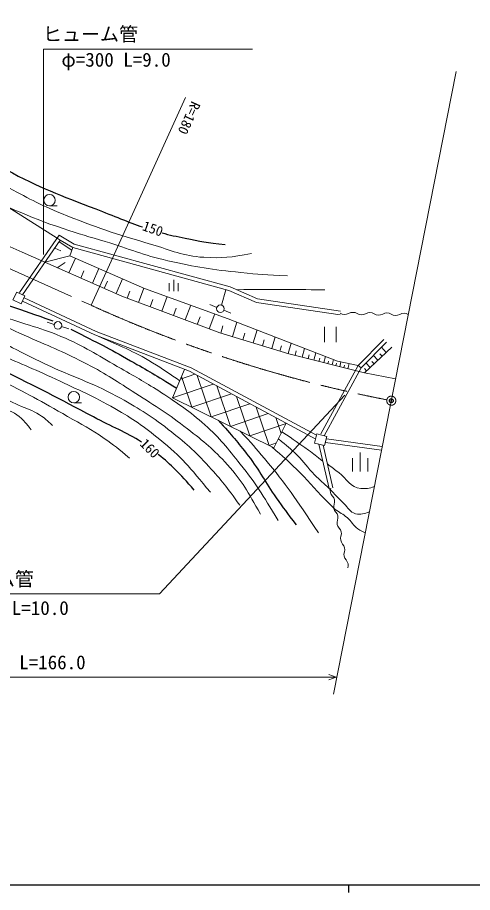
# Model space of a CAD drawing. Units: millimetres, scale not verified. Extents: x 40000 to 680000, y 20000 to 380000.
# Drawn here: x 224496 to 284278, y 204000 to 319070 of the extents above; entities that cross this region are included whole.
import ezdxf
from ezdxf.enums import TextEntityAlignment as Align

# ---------------------------------------------------------------- set-up
doc = ezdxf.new("R2010")
doc.units = ezdxf.units.MM
doc.header["$LTSCALE"] = 1000
doc.header["$PDMODE"] = 32
doc.header["$PDSIZE"] = 500
doc.linetypes.add('CHAIN', pattern=[18.5, 12, -1.5, 3.5, -1.5])
for name, color, linetype, lineweight in [('M-BGD', 7, 'Continuous', 13), ('M-BMK', 2, 'CHAIN', 13), ('M-STR-HTXT', 7, 'Continuous', 13), ('M-TTL-BAND', 7, 'Continuous', 25)]:
    doc.layers.add(name, color=color, linetype=linetype, lineweight=lineweight)
doc.layers.add('M-OTRS', color=6, linetype='Continuous')
doc.styles.add('ＭＳ ゴシック', font='')
doc.styles.get('ＭＳ ゴシック').set_extended_font_data('MS Gothic')

msp = doc.modelspace()

# ---------------------------------------------------------------- hatches: boundary and pattern name
at = {"layer": 'M-BGD'}
h = msp.add_hatch(dxfattribs=at)
h.set_pattern_fill('USER', color=256, style=0, pattern_type=2)
h.set_pattern_definition([(18.665, (244880, 269064), (-640.06, 1894.82), []), (108.665, (244880, 269064), (-1894.82, -640.06), [])])
h.paths.add_polyline_path([(244880, 269064), (258191, 262475), (259811, 265708), (247089, 272548), (246457, 272791)])

# ---------------------------------------------------------------- linework, layer by layer
for p, q in [((225119, 288195), (212883, 293577)), ((228700, 294286), (229700, 294286)), ((229965, 290447), (224745, 282891)), ((230110, 289778), (229699, 290063)), ((230110, 289778), (225156, 282607)), ((229980, 289589), (231618, 288458)), ((231747, 288803), (230110, 289778)), ((238215, 282423), (225119, 288195)), ((228107, 286878), (231350, 287748)), ((229402, 288753), (230200, 288372)), ((252272, 283168), (231747, 288803)), ((229715, 286169), (230743, 286835)), ((231256, 285490), (232105, 287417)), ((232801, 284809), (233227, 285775)), ((234346, 284128), (235197, 286060)), ((235895, 283446), (236321, 284414)), ((237444, 282763), (238297, 284699)), ((245026, 283064), (245026, 284564)), ((238918, 282160), (239267, 283092)), ((240410, 281600), (241109, 283465)), ((244426, 283064), (244426, 284114)), ((245626, 283064), (245626, 284114)), ((251320, 281234), (251881, 283275)), ((255892, 281594), (252272, 283168)), ((251089, 277595), (238215, 282423)), ((241926, 281032), (242281, 281980)), ((243442, 280463), (244153, 282359)), ((244989, 279883), (245351, 280850)), ((246535, 279303), (247260, 281236)), ((249768, 281331), (250693, 280951)), ((266879, 279957), (255892, 281594)), ((248112, 278712), (248481, 279698)), ((249689, 278121), (250428, 280092)), ((251618, 280572), (252543, 280192)), ((228371, 278998), (229329, 278714)), ((251193, 277564), (251484, 278524)), ((252729, 277099), (253310, 279019)), ((230288, 278430), (231247, 278146)), ((260163, 274849), (251089, 277595)), ((254096, 276685), (254354, 277540)), ((255462, 276272), (255979, 277980)), ((264850, 278378), (264850, 276378)), ((266350, 276378), (266350, 278378)), ((256678, 275903), (256909, 276664)), ((257895, 275535), (258355, 277055)), ((260059, 274880), (260469, 276233)), ((272622, 276735), (269236, 273305)), ((269642, 273004), (272978, 276384)), ((258977, 275207), (259182, 275884)), ((260982, 274640), (261129, 275217)), ((261906, 274404), (262200, 275559)), ((273675, 275709), (270068, 272324)), ((272946, 275024), (272307, 275705)), ((270068, 272324), (260163, 274849)), ((262679, 274207), (262802, 274690)), ((263451, 274010), (263698, 274976)), ((264098, 273845), (264201, 274249)), ((264744, 273681), (264950, 274489)), ((265285, 273543), (265371, 273881)), ((265826, 273405), (265998, 274081)), ((271857, 274003), (271258, 274641)), ((272401, 274513), (272082, 274854)), ((246457, 272791), (244880, 269064)), ((269236, 273305), (264363, 264302)), ((264803, 264064), (269642, 273004)), ((266326, 273278), (266406, 273590)), ((266826, 273150), (266985, 273775)), ((267363, 273013), (267449, 273349)), ((267901, 272876), (268072, 273548)), ((269642, 273004), (269236, 273305)), ((270355, 272593), (270074, 272893)), ((270835, 273043), (270272, 273643)), ((271346, 273523), (271046, 273842)), ((270068, 272324), (274175, 271558)), ((231887, 268397), (232887, 268397)), ((244880, 269064), (258191, 262475)), ((258191, 262475), (259811, 265708)), ((272418, 262641), (265080, 263672)), ((264098, 262953), (265453, 257119)), ((264643, 262816), (265940, 257232)), ((272321, 262150), (264958, 263184)), ((269515, 259352), (269515, 261852)), ((268515, 259352), (268515, 261102)), ((270515, 259352), (270515, 261102))]:
    msp.add_line(p, q, dxfattribs=at)
for points in [[(229699, 290063), (215967, 298713), (204960, 306351), (202489, 306425), (199270, 304703)], [(266953, 280451), (256031, 282078), (252439, 283640), (231945, 289267), (229965, 290447)], [(269236, 273305), (266552, 273865), (252174, 279461), (241195, 283427), (231350, 287748), (231747, 288803)], [(263798, 264132), (247298, 273004), (234850, 277791), (225350, 282205)], [(263673, 263632), (247089, 272548), (234655, 277330), (225137, 281752)]]:
    msp.add_lwpolyline(points, dxfattribs=at)
for points in [[(224386, 282970), (225470, 282460), (224983, 281425), (223899, 281935)], [(263841, 264305), (265156, 263976), (264853, 262764), (263538, 263093)]]:
    msp.add_lwpolyline(points, close=True, dxfattribs=at)
for centre, radius in [((228699, 295036), 750), ((251155, 280761), 500), ((229809, 278572), 500), ((231887, 269147), 750)]:
    msp.add_circle(centre, radius, dxfattribs=at)
for centre, radius, start, end in [((267457, 281137), 1121, 238.94692, 298.90801), ((268541, 279175), 1121, 58.94692, 118.90801), ((269698, 281095), 1121, 238.94692, 298.90801), ((270781, 279133), 1121, 58.94692, 118.90801), ((271938, 281054), 1121, 238.94692, 298.90801), ((273022, 279091), 1121, 58.94692, 118.90801), ((274178, 281012), 1121, 238.94692, 298.90801), ((275262, 279049), 1121, 58.94692, 118.90801), ((266626, 256825), 1032, 160.76299, 223.309), ((265124, 255409), 1032, 340.76299, 43.309), ((267073, 254729), 1032, 160.76299, 223.309), ((265571, 253312), 1032, 340.76299, 43.309), ((267520, 252632), 1032, 160.76299, 223.309), ((266018, 251216), 1032, 340.76299, 43.309), ((267967, 250535), 1032, 160.76299, 223.309), ((266465, 249119), 1032, 340.76299, 43.309), ((268414, 248439), 1032, 160.76299, 223.309), ((266912, 247023), 1032, 340.76299, 43.309)]:
    msp.add_arc(centre, radius, start, end, dxfattribs=at)
at = {"layer": 'M-BGD', "lineweight": 25}
for points, knots in [([(202836, 325380), (203197, 322197), (203392, 321004), (204314, 318357), (205412, 315208), (206488, 313584), (208454, 310890), (210513, 308070), (212062, 306775), (214738, 304533), (217709, 302043), (219618, 300924), (223018, 299062), (227417, 296652), (230098, 295708), (234772, 293887), (237180, 292950), (239019, 292180), (240935, 291526)], [0, 0, 0, 0, 1, 1, 1, 2, 2, 2, 3, 3, 3, 4, 4, 4, 5, 5, 5, 6, 6, 6, 6]), ([(203293, 291569), (205853, 289490), (206674, 288830), (209046, 287382), (211471, 285902), (212941, 285251), (215551, 284129), (218582, 282827), (220357, 282287), (223461, 281172), (225679, 280376), (226390, 280125), (229154, 279176)], [0, 0, 0, 0, 1, 1, 1, 2, 2, 2, 3, 3, 3, 4, 4, 4, 4]), ([(243519, 290735), (244436, 290489), (245420, 290260), (246526, 290043), (248562, 289645), (249324, 289481), (251775, 289230)], [0, 0, 0, 0, 1, 1, 1, 2, 2, 2, 2]), ([(240787, 263221), (238720, 264567), (236973, 265194), (234476, 266535), (229812, 269040), (227165, 270381), (222426, 272744), (217861, 275021), (215206, 276099), (210672, 278437), (206963, 280349), (204735, 281191), (201283, 283538), (198425, 285481), (197412, 286318), (194348, 289032)], [0, 0, 0, 0, 1, 1, 1, 2, 2, 2, 3, 3, 3, 4, 4, 4, 5, 5, 5, 5]), ([(231519, 278067), (235312, 276141), (236344, 275634), (239356, 273927), (241751, 272570), (242535, 272102), (245415, 270329)], [0, 0, 0, 0, 1, 1, 1, 2, 2, 2, 2]), ([(250858, 266105), (252795, 263975), (253362, 263337), (254806, 261434), (256380, 259360), (257000, 258014), (258503, 255889), (259493, 254489), (259822, 254031), (261090, 252341)], [0, 0, 0, 0, 1, 1, 1, 2, 2, 2, 3, 3, 3, 3])]:
    msp.add_open_spline(points, degree=3, knots=knots, dxfattribs=at)
at = {"layer": 'M-BGD'}
for points, knots in [([(193083, 312488), (192572, 313437), (192310, 313845), (192190, 314809), (192098, 315554), (191995, 316029), (192264, 316731), (192769, 318046), (193698, 318413), (194778, 319318), (195779, 320157), (196272, 320835), (197513, 321240), (197844, 321348), (198072, 321281), (198400, 321166), (199044, 320942), (199403, 320682), (199805, 320131), (200589, 319057), (200682, 318246), (201357, 317100), (202524, 315119), (203451, 314187), (204758, 312295), (206069, 310398), (206523, 309114), (208085, 307416), (210502, 304787), (212252, 303693), (215182, 301650), (218094, 299619), (219825, 298615), (222944, 296918), (225746, 295394), (227304, 294489), (230263, 293296), (234794, 291469), (237400, 290595), (242091, 289230), (244747, 288457), (246205, 287707), (248966, 287530), (251424, 287372), (252503, 287535), (255250, 288047)], [0, 0, 0, 0, 1, 1, 1, 2, 2, 2, 3, 3, 3, 4, 4, 4, 5, 5, 5, 6, 6, 6, 7, 7, 7, 8, 8, 8, 9, 9, 9, 10, 10, 10, 11, 11, 11, 12, 12, 12, 13, 13, 13, 14, 14, 14, 15, 15, 15, 15]), ([(212883, 293577), (209616, 295301), (208083, 295781), (205941, 298249), (205116, 299200), (204451, 299654), (204019, 300836), (203713, 301672), (203376, 302174), (203501, 303054), (203558, 303451), (203642, 303824), (204019, 303941), (204603, 304124), (204942, 303630), (205497, 303350), (207139, 302524), (207970, 301899), (209563, 300984), (211402, 299929), (212410, 299296), (214294, 298323), (215867, 297511), (216743, 297043), (218360, 296327), (223048, 294252), (225633, 292956), (230484, 291300), (232628, 290568), (233863, 290263), (236029, 289600), (239234, 288617), (240969, 287843), (244235, 287086), (247939, 286228), (250062, 285919), (253845, 285534), (256236, 285290), (257066, 285219), (259981, 285090)], [0, 0, 0, 0, 1, 1, 1, 2, 2, 2, 3, 3, 3, 4, 4, 4, 5, 5, 5, 6, 6, 6, 7, 7, 7, 8, 8, 8, 9, 9, 9, 10, 10, 10, 11, 11, 11, 12, 12, 12, 13, 13, 13, 13]), ([(201472, 291466), (203424, 289602), (204059, 288980), (205941, 287678), (207716, 286448), (208853, 285981), (210746, 284942), (212807, 283812), (213930, 283108), (216069, 282133), (218421, 281061), (219845, 280714), (222279, 279841), (225588, 278655), (227565, 278308), (230780, 276884), (233758, 275566), (235271, 274506), (238099, 272892), (240202, 271692), (241400, 271047), (243422, 269713), (245731, 268190), (247044, 267335), (249114, 265500), (251148, 263695), (252071, 262447), (253771, 260325), (255945, 257612), (256572, 256484), (258724, 252932)], [0, 0, 0, 0, 1, 1, 1, 2, 2, 2, 3, 3, 3, 4, 4, 4, 5, 5, 5, 6, 6, 6, 7, 7, 7, 8, 8, 8, 9, 9, 9, 10, 10, 10, 10]), ([(197798, 290211), (199421, 288814), (199962, 288420), (201431, 287382), (204049, 285532), (205774, 284900), (208602, 283390), (212396, 281364), (214597, 280377), (218434, 278437), (222249, 276508), (224342, 275339), (228193, 273484), (231790, 271751), (234007, 271191), (237507, 269270), (240274, 267752), (241826, 266856), (244309, 264908), (246528, 263167), (247721, 262104), (249631, 260029), (251357, 258155), (251928, 257390), (253697, 254928)], [0, 0, 0, 0, 1, 1, 1, 2, 2, 2, 3, 3, 3, 4, 4, 4, 5, 5, 5, 6, 6, 6, 7, 7, 7, 8, 8, 8, 8]), ([(199768, 290884), (201290, 289240), (201877, 288695), (203427, 287530), (205565, 285923), (207089, 285528), (209489, 284351), (212472, 282888), (214216, 282225), (217252, 280876), (220654, 279365), (222581, 278563), (225975, 277032), (228990, 275672), (230742, 275036), (233663, 273484), (236226, 272122), (237577, 271204), (240021, 269640), (242732, 267903), (244283, 266962), (246822, 264982), (248999, 263285), (250241, 262317), (252071, 260251), (254099, 257960), (254694, 256837), (256433, 253745)], [0, 0, 0, 0, 1, 1, 1, 2, 2, 2, 3, 3, 3, 4, 4, 4, 5, 5, 5, 6, 6, 6, 7, 7, 7, 8, 8, 8, 9, 9, 9, 9]), ([(196295, 289698), (199121, 287296), (199884, 286604), (202318, 284794), (203881, 283633), (204698, 282884), (206384, 281911), (208757, 280543), (210250, 280090), (212742, 278954), (216165, 277394), (218102, 276565), (221539, 275036), (224657, 273649), (226437, 272944), (229523, 271488), (232583, 270044), (234358, 269339), (237286, 267644), (239711, 266239), (241022, 265343), (243200, 263578), (246119, 261211), (247018, 260005), (249853, 256628)], [0, 0, 0, 0, 1, 1, 1, 2, 2, 2, 3, 3, 3, 4, 4, 4, 5, 5, 5, 6, 6, 6, 7, 7, 7, 8, 8, 8, 8]), ([(192844, 288519), (194345, 286883), (194819, 286358), (196256, 285164), (197643, 284012), (198520, 283492), (200027, 282503), (202225, 281060), (203477, 280273), (205793, 279028), (208786, 277419), (210621, 276836), (213703, 275406), (216972, 273889), (218833, 273098), (222057, 271488), (225640, 269698), (227599, 268596), (231076, 266609), (232976, 265522), (234092, 264987), (235881, 263725), (237226, 262777), (237693, 262413), (239208, 261138)], [0, 0, 0, 0, 1, 1, 1, 2, 2, 2, 3, 3, 3, 4, 4, 4, 5, 5, 5, 6, 6, 6, 7, 7, 7, 8, 8, 8, 8]), ([(191586, 287297), (193022, 285647), (193476, 285071), (194926, 283907), (196044, 283010), (196646, 282418), (197957, 281837), (199077, 281341), (199880, 281549), (200988, 281024), (203030, 280058), (203791, 278874), (205719, 277698), (208188, 276191), (209790, 275748), (212372, 274445), (215105, 273065), (216604, 272231), (219321, 270822), (221397, 269747), (222546, 269118), (224644, 268087), (225700, 267569), (226404, 267486), (227379, 266830), (228094, 266350), (228367, 266120), (229080, 265426)], [0, 0, 0, 0, 1, 1, 1, 2, 2, 2, 3, 3, 3, 4, 4, 4, 5, 5, 5, 6, 6, 6, 7, 7, 7, 8, 8, 8, 9, 9, 9, 9]), ([(191119, 285569), (192254, 284325), (192623, 283907), (193743, 283020), (194773, 282205), (195395, 281794), (196552, 281172), (198215, 280278), (199286, 280068), (200988, 279250), (202699, 278427), (203689, 278002), (205275, 276958), (206183, 276361), (206555, 275843), (207419, 275184), (208573, 274305), (209231, 273826), (210450, 273040), (212070, 271996), (213006, 271445), (214738, 270601), (216661, 269663), (217868, 269437), (219839, 268605), (222017, 267685), (223689, 267738), (225310, 266017), (225718, 265584), (225932, 265394), (226271, 264834)], [0, 0, 0, 0, 1, 1, 1, 2, 2, 2, 3, 3, 3, 4, 4, 4, 5, 5, 5, 6, 6, 6, 7, 7, 7, 8, 8, 8, 9, 9, 9, 10, 10, 10, 10]), ([(253278, 283276), (256060, 283313), (256777, 283322), (259020, 283316), (261301, 283310), (262031, 283296), (264860, 283242)], [0, 0, 0, 0, 1, 1, 1, 2, 2, 2, 2]), ([(234996, 277199), (238702, 275543), (239889, 275137), (242756, 273336), (243976, 272569), (244425, 272300), (245816, 271276)], [0, 0, 0, 0, 1, 1, 1, 2, 2, 2, 2]), ([(253761, 264668), (255321, 263009), (255735, 262499), (256950, 261064), (259995, 257467), (260831, 256024), (264047, 251306)], [0, 0, 0, 0, 1, 1, 1, 2, 2, 2, 2]), ([(258784, 263659), (259975, 262697), (260331, 262404), (261238, 261508), (262198, 260558), (262587, 259887), (263530, 258920), (264248, 258183), (264715, 257836), (265453, 257119), (266223, 256370), (266591, 255886), (267374, 255150), (267956, 254603), (268151, 254012), (268926, 253819), (269615, 253647), (270073, 253804), (270728, 254066)], [0, 0, 0, 0, 1, 1, 1, 2, 2, 2, 3, 3, 3, 4, 4, 4, 5, 5, 5, 6, 6, 6, 6]), ([(259244, 264575), (260929, 263449), (261393, 263157), (262716, 262173), (263468, 261614), (263716, 261428), (264618, 260713)], [0, 0, 0, 0, 1, 1, 1, 2, 2, 2, 2]), ([(257908, 262615), (259492, 261246), (259927, 260852), (261164, 259659), (262767, 258114), (263516, 257102), (265082, 255520), (265528, 255069), (265746, 254778), (266244, 254385), (266829, 253922), (267245, 253780), (267817, 253302), (268429, 252791), (268558, 252263), (269222, 251823), (269577, 251588), (269736, 251492), (270184, 251307)], [0, 0, 0, 0, 1, 1, 1, 2, 2, 2, 3, 3, 3, 4, 4, 4, 5, 5, 5, 6, 6, 6, 6]), ([(265212, 260365), (265928, 259803), (266120, 259659), (266708, 259216), (267816, 258382), (268210, 257256), (269591, 257146), (270294, 257090), (270709, 257134), (271381, 257381)], [0, 0, 0, 0, 1, 1, 1, 2, 2, 2, 3, 3, 3, 3])]:
    msp.add_open_spline(points, degree=3, knots=knots, dxfattribs=at)
at = {"layer": 'M-BGD', "lineweight": 25}
msp.add_open_spline([(247709, 256924), (245694, 259201), (244787, 260176), (242988, 261607)], degree=3, dxfattribs=at)
at = {"layer": 'M-BMK'}
msp.add_line((186867, 302432), (234171, 281221), dxfattribs=at)
msp.add_circle((273607, 268676), 600, dxfattribs=at)
msp.add_arc((306861, 441468), 175962, 245.60056, 258.91131, dxfattribs=at)
at = {"layer": 'M-OTRS'}
msp.add_point((273607, 268676), dxfattribs=at)
at = {"layer": 'M-STR-HTXT'}
for p, q in [((227910, 287892), (227910, 314917)), ((227910, 314917), (255384, 314917)), ((265997, 230061), (282137, 311962)), ((234171, 281221), (246564, 308541)), ((267495, 269389), (243161, 243261)), ((243161, 243261), (212547, 243261)), ((266384, 232307), (265384, 232657)), ((181228, 232307), (266384, 232307)), ((266384, 232307), (265384, 231957))]:
    msp.add_line(p, q, dxfattribs=at)
at = {"layer": 'M-TTL-BAND'}
for p, q in [((40000, 205000), (579000, 205000)), ((268000, 205000), (268000, 204000))]:
    msp.add_line(p, q, dxfattribs=at)

# ---------------------------------------------------------------- texts
at = {"layer": 'M-BGD', "style": 'ＭＳ ゴシック'}
for s, rotation, p in [('150', 340.769, (241938, 290303)), ('160', 315.39, (241149, 261665))]:
    msp.add_text(s, height=1320, rotation=rotation, dxfattribs=at).set_placement(p, align=Align.BOTTOM_CENTER)
at = {"layer": 'M-STR-HTXT', "style": 'ＭＳ ゴシック'}
for s, p in [('ヒューム管', (234078, 315417)), ('φ=300 L=9.0', (237442, 312053)), ('ヒューム管', (220397, 243761)), ('φ=500 L=10.0', (223425, 239948)), ('側溝\u3000L=166.0', (225331, 232807))]:
    msp.add_text(s, height=1833, dxfattribs=at).set_placement(p, align=Align.BOTTOM_CENTER)
msp.add_text('R=180', height=1320, rotation=245.601, dxfattribs=at).set_placement((247020, 308335), align=Align.BOTTOM_LEFT)

doc.saveas('drawing.dxf')
